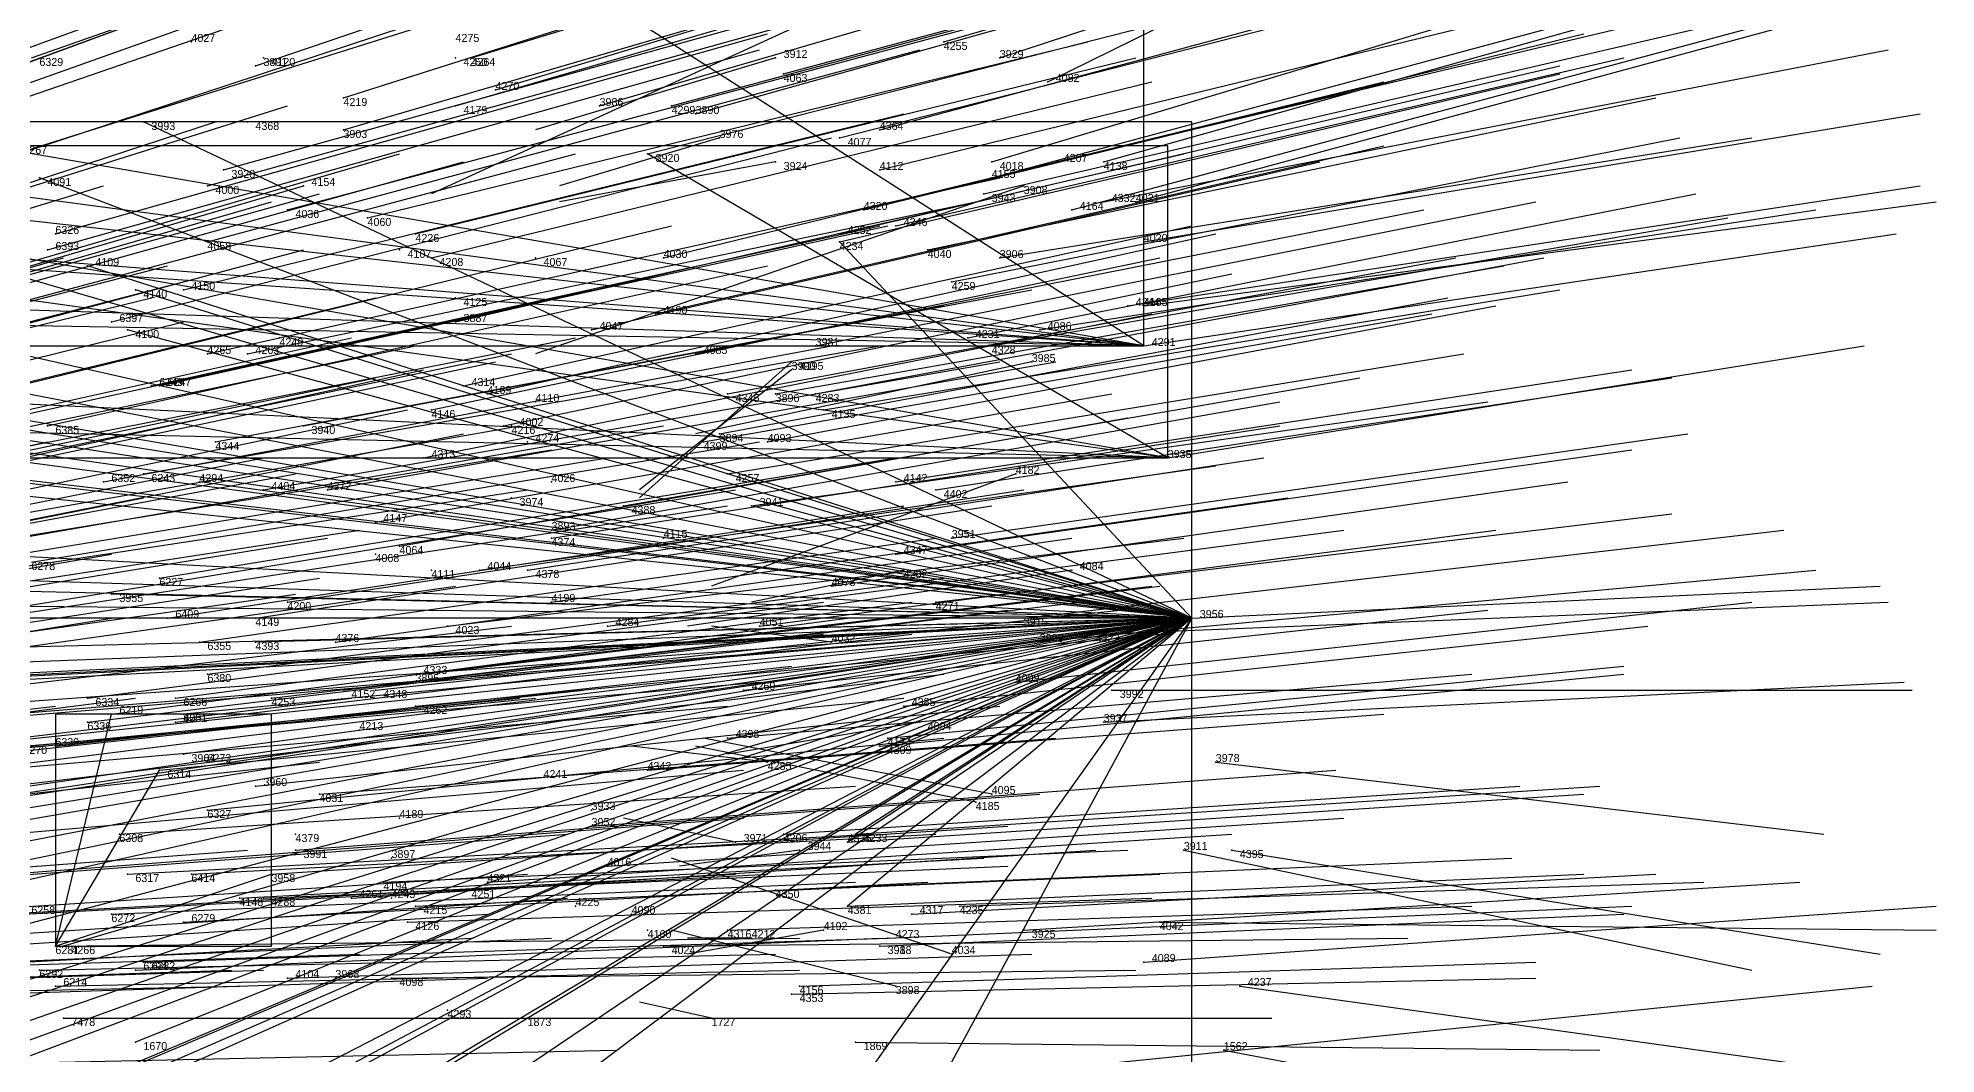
# Model space of a CAD drawing. Extents: x -0.5 to 0.59, y -0.5 to 0.59.
# Drawn here: x 0.3488 to 0.586, y -0.0005 to 0.1265 of the extents above; entities that cross this region are included whole.
import ezdxf

# ---------------------------------------------------------------- set-up
doc = ezdxf.new("R2010")
doc.units = 0
for name, color, linetype in [('Clients', 3, 'CONTINUOUS'), ('Facilities', 3, 'CONTINUOUS'), ('Facilities_lines', 3, 'CONTINUOUS'), ('Min_max_boxes', 1, 'CONTINUOUS'), ('Normals', 1, 'CONTINUOUS'), ('Source_points', 5, 'CONTINUOUS'), ('Text', 3, 'CONTINUOUS')]:
    doc.layers.add(name, color=color, linetype=linetype)

msp = doc.modelspace()

# ---------------------------------------------------------------- linework, layer by layer
at = {"layer": 'Clients', "color": 5}
for p in [(0.362, 0.116, -1.25), (0.425, 0.112, -1.099), (0.349, 0.109, -1.25), (0.449, 0.101, -1.15), (0.355, 0.098, -1.25), (0.361, 0.095, -1.25), (0.36, 0.09, -1.25), (0.369, 0.071, -1.25), (0.438, 0.068, -1.109), (0.358, 0.057, -1.25), (0.376, 0.051, -1.25), (0.358, 0.042, -0.902), (0.367, 0.042, -1.25), (0.367, 0.037, -1.25), (0.364, 0.035, -0.915), (0.451, 0.027, -1.131), (0.45, 0.026, -1.126), (0.378, 0.022, -0.946), (0.45, 0.018, -1.125), (0.352, 0.013, -1.25), (0.361, 0.001, -1.25)]:
    msp.add_point(p, dxfattribs=at)
at = {"layer": 'Facilities', "color": 3}
for p in [(0.368, 0.126, -1.25), (0.462, 0.126, -1.196), (0.377, 0.124, -1.25), (0.401, 0.124, -1.25), (0.403, 0.124, -1.053), (0.441, 0.124, -1.25), (0.469, 0.124, -1.213), (0.376, 0.123, -0.99), (0.442, 0.122, -1.145), (0.475, 0.121, -1.25), (0.387, 0.119, -1.011), (0.406, 0.12, -1.058), (0.401, 0.118, -1.045), (0.419, 0.118, -1.089), (0.428, 0.118, -1.109), (0.431, 0.117, -1.116), (0.375, 0.116, -1.25), (0.387, 0.115, -1.009), (0.434, 0.114, -1.25), (0.449, 0.114, -1.158), (0.454, 0.115, -1.17), (0.372, 0.11, -0.971), (0.441, 0.111, -1.25), (0.454, 0.11, -1.167), (0.468, 0.111, -1.202), (0.476, 0.111, -1.222), (0.482, 0.111, -1.236), (0.37, 0.108, -0.965), (0.382, 0.108, -1.25), (0.467, 0.107, -1.198), (0.468, 0.109, -1.201), (0.472, 0.108, -1.25), (0.38, 0.105, -0.986), (0.452, 0.105, -1.159), (0.478, 0.105, -1.225), (0.482, 0.106, -1.235), (0.486, 0.106, -1.244), (0.351, 0.102, -0.914), (0.39, 0.104, -1.008), (0.396, 0.102, -1.021), (0.449, 0.102, -1.152), (0.456, 0.103, -1.169), (0.35, 0.1, -0.911), (0.37, 0.101, -0.958), (0.394, 0.1, -1.25), (0.46, 0.1, -1.176), (0.487, 0.101, -1.243), (0.398, 0.099, -1.026), (0.411, 0.099, -1.25), (0.427, 0.099, -1.096), (0.469, 0.099, -1.197), (0.367, 0.095, -0.949), (0.463, 0.096, -1.181), (0.401, 0.094, -1.25), (0.485, 0.093, -1.235), (0.487, 0.093, -1.24), (0.358, 0.091, -0.925), (0.401, 0.091, -1.029), (0.426, 0.092, -1.09), (0.379, 0.089, -0.972), (0.418, 0.09, -1.07), (0.446, 0.088, -1.135), (0.465, 0.089, -1.184), (0.468, 0.088, -1.189), (0.474, 0.09, -1.208), (0.487, 0.088, -1.25), (0.37, 0.087, -0.949), (0.375, 0.087, -0.963), (0.431, 0.087, -1.1), (0.443, 0.086, -1.25), (0.473, 0.086, -1.25), (0.443, 0.085, -1.25), (0.363, 0.083, -0.932), (0.364, 0.083, -0.934), (0.402, 0.083, -1.027), (0.405, 0.082, -1.032), (0.411, 0.081, -1.25), (0.435, 0.082, -1.108), (0.441, 0.082, -1.121), (0.446, 0.082, -1.133), (0.398, 0.08, -1.015), (0.447, 0.08, -1.136), (0.35, 0.078, -0.897), (0.371, 0.076, -0.946), (0.382, 0.078, -0.975), (0.407, 0.078, -1.036), (0.408, 0.078, -1.25), (0.41, 0.076, -1.25), (0.432, 0.076, -1.096), (0.434, 0.077, -1.101), (0.44, 0.076, -1.115), (0.397, 0.074, -1.01), (0.49, 0.074, -1.25), (0.362, 0.072, -0.923), (0.435, 0.072, -1.103), (0.471, 0.072, -1.25), (0.357, 0.071, -0.911), (0.377, 0.07, -0.959), (0.385, 0.07, -0.978), (0.408, 0.069, -1.25), (0.413, 0.071, -1.25), (0.456, 0.071, -1.154), (0.461, 0.07, -1.166), (0.422, 0.068, -1.069), (0.391, 0.066, -0.992), (0.413, 0.065, -1.044), (0.391, 0.062, -1.25), (0.394, 0.063, -0.997), (0.413, 0.064, -1.044), (0.427, 0.064, -1.25), (0.456, 0.062, -1.151), (0.463, 0.064, -1.167), (0.398, 0.06, -1.25), (0.404, 0.06, -1.021), (0.41, 0.06, -1.036), (0.457, 0.06, -1.25), (0.478, 0.06, -1.25), (0.364, 0.059, -0.922), (0.448, 0.058, -1.129), (0.38, 0.056, -0.96), (0.413, 0.056, -1.041), (0.461, 0.056, -1.16), (0.365, 0.054, -0.924), (0.376, 0.054, -0.949), (0.4, 0.053, -1.009), (0.42, 0.053, -1.059), (0.439, 0.053, -1.105), (0.472, 0.054, -1.187), (0.493, 0.054, -1.241), (0.369, 0.051, -0.932), (0.386, 0.051, -0.973), (0.448, 0.051, -1.25), (0.473, 0.051, -1.19), (0.481, 0.052, -1.209), (0.37, 0.047, -0.931), (0.396, 0.047, -0.997), (0.397, 0.047, -0.998), (0.471, 0.046, -1.183), (0.355, 0.044, -0.895), (0.366, 0.044, -0.923), (0.378, 0.044, -0.951), (0.387, 0.045, -0.974), (0.391, 0.045, -0.984), (0.396, 0.043, -0.996), (0.437, 0.045, -1.099), (0.457, 0.043, -1.149), (0.483, 0.045, -1.214), (0.355, 0.041, -0.893), (0.366, 0.041, -0.921), (0.459, 0.041, -1.25), (0.482, 0.041, -1.209), (0.351, 0.038, -0.882), (0.389, 0.04, -1.25), (0.435, 0.039, -1.093), (0.454, 0.038, -1.14), (0.455, 0.039, -1.141), (0.37, 0.036, -0.929), (0.44, 0.036, -1.25), (0.496, 0.036, -1.242), (0.411, 0.034, -1.25), (0.425, 0.035, -1.066), (0.376, 0.033, -0.944), (0.384, 0.032, -0.962), (0.466, 0.031, -1.25), (0.468, 0.032, -1.25), (0.37, 0.03, -0.927), (0.394, 0.029, -1.25), (0.418, 0.03, -1.25), (0.359, 0.027, -0.899), (0.381, 0.027, -1.25), (0.418, 0.028, -1.047), (0.442, 0.027, -1.106), (0.381, 0.025, -0.955), (0.393, 0.024, -1.25), (0.436, 0.026, -1.25), (0.444, 0.025, -1.25), (0.492, 0.025, -1.25), (0.498, 0.025, -1.248), (0.36, 0.022, -0.902), (0.368, 0.022, -0.921), (0.42, 0.023, -1.051), (0.374, 0.019, -0.936), (0.377, 0.019, -0.945), (0.388, 0.019, -0.971), (0.392, 0.021, -0.981), (0.393, 0.019, -1.25), (0.403, 0.02, -1.25), (0.405, 0.021, -1.013), (0.441, 0.02, -1.103), (0.358, 0.017, -0.896), (0.396, 0.018, -0.992), (0.416, 0.018, -1.25), (0.423, 0.017, -1.25), (0.458, 0.017, -1.146), (0.464, 0.018, -1.161), (0.367, 0.016, -0.919), (0.395, 0.016, -0.989), (0.425, 0.015, -1.25), (0.435, 0.015, -1.088), (0.447, 0.015, -1.25), (0.472, 0.015, -1.181), (0.489, 0.016, -1.222), (0.351, 0.013, -0.877), (0.427, 0.013, -1.069), (0.438, 0.014, -1.25), (0.454, 0.013, -1.136), (0.454, 0.013, -1.136), (0.455, 0.014, -1.139), (0.463, 0.012, -1.25), (0.349, 0.01, -0.872), (0.361, 0.01, -0.904), (0.362, 0.011, -0.906), (0.487, 0.011, -1.219), (0.351, 0.008, -0.878), (0.38, 0.009, -0.951), (0.386, 0.009, -1.25), (0.393, 0.009, -0.983), (0.444, 0.008, -1.109), (0.456, 0.008, -1.25), (0.499, 0.008, -1.25), (0.4, 0.005, -1.25), (0.443, 0.007, -1.108), (0.352, 0.004, -0.881), (0.41, 0.004, -1.024), (0.433, 0.004, -1.25), (0.451, 0.001, -1.127), (0.497, 0, -1.25)]:
    msp.add_point(p, dxfattribs=at)
at = {"layer": 'Facilities_lines', "color": 3}
for p, q in [((0.487, 0.088, -1.25), (0.423, 0.129, -1.106)), ((0.487, 0.088, -1.25), (0.273, 0.125, -1.25)), ((0.487, 0.088, -1.25), (0.247, 0.12, -1.25)), ((0.487, 0.088, -1.25), (0.229, 0.117, -1.25)), ((0.493, 0.054, -1.241), (0.362, 0.116, -1.25)), ((0.49, 0.074, -1.25), (0.267, 0.113, -1.25)), ((0.49, 0.074, -1.25), (0.425, 0.112, -1.099)), ((0.493, 0.054, -1.241), (0.301, 0.11, -1.25)), ((0.487, 0.088, -1.25), (0.229, 0.108, -1.25)), ((0.493, 0.054, -1.241), (0.349, 0.109, -1.25)), ((0.49, 0.074, -1.25), (0.259, 0.106, -1.25)), ((0.487, 0.088, -1.25), (0.253, 0.104, -1.25)), ((0.493, 0.054, -1.241), (0.449, 0.101, -1.15)), ((0.493, 0.054, -1.241), (0.355, 0.098, -1.25)), ((0.487, 0.088, -1.25), (0.206, 0.097, -1.25)), ((0.493, 0.054, -1.241), (0.302, 0.097, -1.25)), ((0.493, 0.054, -1.241), (0.361, 0.095, -1.25)), ((0.487, 0.088, -1.25), (0.213, 0.093, -1.25)), ((0.493, 0.054, -1.241), (0.36, 0.09, -1.25)), ((0.493, 0.054, -1.241), (0.295, 0.086, -1.25)), ((0.49, 0.074, -1.25), (0.257, 0.085, -1.25)), ((0.493, 0.054, -1.241), (0.316, 0.084, -1.25)), ((0.493, 0.054, -1.241), (0.332, 0.085, -1.25)), ((0.49, 0.074, -1.25), (0.173, 0.081, -1.25)), ((0.493, 0.054, -1.241), (0.277, 0.079, -1.25)), ((0.493, 0.054, -1.241), (0.306, 0.079, -1.25)), ((0.493, 0.054, -1.241), (0.329, 0.079, -1.25)), ((0.493, 0.054, -1.241), (0.29, 0.078, -1.25)), ((0.493, 0.054, -1.241), (0.324, 0.078, -1.25)), ((0.493, 0.054, -1.241), (0.292, 0.075, -1.25)), ((0.493, 0.054, -1.241), (0.369, 0.071, -1.25)), ((0.493, 0.054, -1.241), (0.438, 0.068, -1.109)), ((0.493, 0.054, -1.241), (0.322, 0.063, -1.25)), ((0.493, 0.054, -1.241), (0.228, 0.06, -1.25)), ((0.493, 0.054, -1.241), (0.305, 0.06, -1.25)), ((0.493, 0.054, -1.241), (0.194, 0.057, -1.25)), ((0.493, 0.054, -1.241), (0.358, 0.057, -1.25)), ((0.493, 0.054, -1.241), (0.21, 0.039, -1.25)), ((0.493, 0.054, -1.241), (0.215, 0.034, -1.25)), ((0.493, 0.054, -1.241), (0.222, 0.007, -1.25)), ((0.493, 0.054, -1.241), (0.224, -0.002, -1.25)), ((0.493, 0.054, -1.241), (0.236, 0.033, -1.25)), ((0.493, 0.054, -1.241), (0.24, 0.016, -1.25)), ((0.493, 0.054, -1.241), (0.24, 0.042, -1.25)), ((0.493, 0.054, -1.241), (0.243, 0.006, -1.25)), ((0.493, 0.054, -1.241), (0.243, 0.033, -1.25)), ((0.493, 0.054, -1.241), (0.251, 0.019, -1.25)), ((0.493, 0.054, -1.241), (0.253, 0.029, -1.25)), ((0.493, 0.054, -1.241), (0.253, 0.024, -1.25)), ((0.493, 0.054, -1.241), (0.254, 0.048, -1.25)), ((0.493, 0.054, -1.241), (0.264, 0.019, -1.25)), ((0.493, 0.054, -1.241), (0.28, -0.002, -1.25)), ((0.493, 0.054, -1.241), (0.281, 0.046, -1.25)), ((0.493, 0.054, -1.241), (0.285, 0.02, -1.25)), ((0.493, 0.054, -1.241), (0.291, -0.016, -1.25)), ((0.493, 0.054, -1.241), (0.293, 0.044, -1.25)), ((0.493, 0.054, -1.241), (0.293, 0.009, -1.25)), ((0.493, 0.054, -1.241), (0.302, 0.054, -1.25)), ((0.493, 0.054, -1.241), (0.303, -0.015, -1.25)), ((0.493, 0.054, -1.241), (0.306, -0.007, -1.25)), ((0.493, 0.054, -1.241), (0.309, 0.045, -1.25)), ((0.493, 0.054, -1.241), (0.31, -0.015, -1.25)), ((0.493, 0.054, -1.241), (0.313, -0.002, -1.25)), ((0.493, 0.054, -1.241), (0.334, -0.013, -1.25)), ((0.493, 0.054, -1.241), (0.337, -0.04, -1.25)), ((0.493, 0.054, -1.241), (0.337, -0.039, -1.25)), ((0.493, 0.054, -1.241), (0.338, -0.015, -1.25)), ((0.493, 0.054, -1.241), (0.349, -0.007, -1.25)), ((0.493, 0.054, -1.241), (0.352, 0.013, -1.25)), ((0.493, 0.054, -1.241), (0.359, -0.015, -1.25)), ((0.493, 0.054, -1.241), (0.361, 0.001, -1.25)), ((0.493, 0.054, -1.241), (0.362, -0.003, -1.25)), ((0.493, 0.054, -1.241), (0.364, -0.033, -1.25)), ((0.493, 0.054, -1.241), (0.365, -0.014, -1.25)), ((0.493, 0.054, -1.241), (0.367, -0.014, -1.25)), ((0.493, 0.054, -1.241), (0.367, 0.037, -1.25)), ((0.493, 0.054, -1.241), (0.367, 0.042, -1.25)), ((0.493, 0.054, -1.241), (0.368, -0.04, -1.25)), ((0.493, 0.054, -1.241), (0.376, 0.051, -1.25)), ((0.493, 0.054, -1.241), (0.446, -0.012, -1.115)), ((0.493, 0.054, -1.241), (0.447, -0.031, -1.119)), ((0.493, 0.054, -1.241), (0.45, 0.026, -1.126)), ((0.493, 0.054, -1.241), (0.45, 0.018, -1.125)), ((0.493, 0.054, -1.241), (0.451, 0.027, -1.131)), ((0.351, 0.013, -0.877), (0.358, 0.042, -0.902)), ((0.351, 0.013, -0.877), (0.364, 0.035, -0.915)), ((0.351, 0.013, -0.877), (0.378, 0.022, -0.946))]:
    msp.add_line(p, q, dxfattribs=at)
at = {"layer": 'Min_max_boxes', "color": 1}
for p, q in [((0.487, 0.088, -1.25), (0.487, 0.129, -1.25)), ((0.487, 0.088, -1.106), (0.487, 0.129, -1.106)), ((0.493, 0.116, -1.25), (0.194, 0.116, -1.25)), ((0.493, 0.116, -1.109), (0.194, 0.116, -1.109)), ((0.493, -0.04, -1.25), (0.493, 0.116, -1.25)), ((0.493, -0.04, -1.109), (0.493, 0.116, -1.109)), ((0.493, 0.116, -1.25), (0.493, 0.116, -1.109)), ((0.49, 0.113, -1.25), (0.173, 0.113, -1.25)), ((0.49, 0.113, -1.099), (0.173, 0.113, -1.099)), ((0.49, 0.074, -1.25), (0.49, 0.113, -1.25)), ((0.49, 0.074, -1.099), (0.49, 0.113, -1.099)), ((0.49, 0.113, -1.25), (0.49, 0.113, -1.099)), ((0.206, 0.088, -1.25), (0.487, 0.088, -1.25)), ((0.206, 0.088, -1.106), (0.487, 0.088, -1.106)), ((0.487, 0.088, -1.25), (0.487, 0.088, -1.106)), ((0.173, 0.074, -1.25), (0.49, 0.074, -1.25)), ((0.173, 0.074, -1.099), (0.49, 0.074, -1.099)), ((0.49, 0.074, -1.25), (0.49, 0.074, -1.099)), ((0.378, 0.042, -0.946), (0.351, 0.042, -0.946)), ((0.351, 0.042, -0.946), (0.351, 0.013, -0.946)), ((0.378, 0.042, -0.877), (0.351, 0.042, -0.877)), ((0.351, 0.042, -0.877), (0.351, 0.013, -0.877)), ((0.351, 0.042, -0.946), (0.351, 0.042, -0.877)), ((0.378, 0.013, -0.946), (0.378, 0.042, -0.946)), ((0.378, 0.013, -0.877), (0.378, 0.042, -0.877)), ((0.378, 0.042, -0.946), (0.378, 0.042, -0.877)), ((0.351, 0.013, -0.946), (0.378, 0.013, -0.946)), ((0.351, 0.013, -0.877), (0.378, 0.013, -0.877)), ((0.351, 0.013, -0.946), (0.351, 0.013, -0.877)), ((0.378, 0.013, -0.946), (0.378, 0.013, -0.877))]:
    msp.add_line(p, q, dxfattribs=at)
at = {"layer": 'Normals', "color": 1}
for p, q in [((0.475, 0.121, -1.25), (0.554, 0.16, -1.299)), ((0.348, 0.124, -0.924), (0.436, 0.155, -0.888)), ((0.469, 0.124, -1.213), (0.563, 0.155, -1.197)), ((0.336, 0.121, -0.894), (0.423, 0.153, -0.856)), ((0.376, 0.123, -0.99), (0.464, 0.153, -0.952)), ((0.462, 0.126, -1.196), (0.554, 0.153, -1.168)), ((0.403, 0.124, -1.053), (0.491, 0.151, -1.015)), ((0.387, 0.119, -1.011), (0.475, 0.147, -0.973)), ((0.406, 0.12, -1.058), (0.495, 0.147, -1.021)), ((0.442, 0.122, -1.145), (0.531, 0.146, -1.108)), ((0.401, 0.118, -1.045), (0.49, 0.144, -1.008)), ((0.419, 0.118, -1.089), (0.508, 0.144, -1.052)), ((0.311, 0.11, -0.826), (0.398, 0.142, -0.788)), ((0.32, 0.111, -0.846), (0.407, 0.142, -0.809)), ((0.321, 0.11, -0.847), (0.408, 0.14, -0.81)), ((0.346, 0.112, -0.91), (0.435, 0.14, -0.872)), ((0.387, 0.115, -1.009), (0.476, 0.141, -0.972)), ((0.428, 0.118, -1.109), (0.517, 0.142, -1.071)), ((0.431, 0.117, -1.116), (0.52, 0.142, -1.078)), ((0.454, 0.115, -1.17), (0.543, 0.139, -1.133)), ((0.468, 0.111, -1.202), (0.561, 0.139, -1.18)), ((0.482, 0.111, -1.236), (0.578, 0.138, -1.238)), ((0.449, 0.114, -1.158), (0.539, 0.137, -1.12)), ((0.292, 0.103, -0.774), (0.379, 0.135, -0.737)), ((0.37, 0.108, -0.965), (0.46, 0.133, -0.927)), ((0.372, 0.11, -0.971), (0.462, 0.135, -0.933)), ((0.425, 0.112, -1.099), (0.515, 0.135, -1.062)), ((0.468, 0.109, -1.201), (0.561, 0.134, -1.175)), ((0.476, 0.111, -1.222), (0.573, 0.134, -1.213)), ((0.319, 0.103, -0.838), (0.407, 0.132, -0.801)), ((0.454, 0.11, -1.167), (0.544, 0.132, -1.13)), ((0.478, 0.105, -1.225), (0.575, 0.131, -1.218)), ((0.486, 0.106, -1.244), (0.582, 0.132, -1.254)), ((0.38, 0.105, -0.986), (0.47, 0.129, -0.949)), ((0.446, 0.129, -1.25), (0.398, 0.107, -1.165)), ((0.467, 0.107, -1.198), (0.562, 0.129, -1.175)), ((0.351, 0.102, -0.914), (0.44, 0.127, -0.875)), ((0.368, 0.126, -1.25), (0.368, 0.126, -1.15)), ((0.39, 0.104, -1.008), (0.48, 0.126, -0.971)), ((0.452, 0.105, -1.159), (0.542, 0.127, -1.122)), ((0.35, 0.1, -0.911), (0.439, 0.125, -0.873)), ((0.37, 0.101, -0.958), (0.459, 0.125, -0.921)), ((0.377, 0.124, -1.25), (0.377, 0.124, -1.15)), ((0.396, 0.102, -1.021), (0.486, 0.124, -0.984)), ((0.401, 0.124, -1.25), (0.401, 0.124, -1.15)), ((0.441, 0.124, -1.25), (0.411, 0.115, -1.155)), ((0.456, 0.103, -1.169), (0.547, 0.124, -1.132)), ((0.482, 0.106, -1.235), (0.58, 0.125, -1.236)), ((0.398, 0.099, -1.026), (0.488, 0.121, -0.989)), ((0.427, 0.099, -1.096), (0.517, 0.121, -1.058)), ((0.449, 0.102, -1.152), (0.539, 0.123, -1.114)), ((0.449, 0.101, -1.15), (0.539, 0.122, -1.113)), ((0.46, 0.1, -1.176), (0.551, 0.119, -1.139)), ((0.291, 0.09, -0.762), (0.38, 0.118, -0.725)), ((0.367, 0.095, -0.949), (0.457, 0.117, -0.911)), ((0.487, 0.101, -1.243), (0.584, 0.117, -1.258)), ((0.282, 0.087, -0.739), (0.371, 0.116, -0.702)), ((0.358, 0.091, -0.925), (0.448, 0.114, -0.886)), ((0.362, 0.116, -1.25), (0.362, 0.116, -1.15)), ((0.375, 0.116, -1.25), (0.375, 0.116, -1.15)), ((0.434, 0.114, -1.25), (0.414, 0.108, -1.152)), ((0.463, 0.096, -1.181), (0.554, 0.114, -1.144)), ((0.469, 0.099, -1.197), (0.563, 0.114, -1.168)), ((0.305, 0.086, -0.792), (0.394, 0.112, -0.755)), ((0.326, 0.088, -0.844), (0.416, 0.112, -0.808)), ((0.401, 0.091, -1.029), (0.492, 0.112, -0.992)), ((0.426, 0.092, -1.09), (0.517, 0.113, -1.053)), ((0.312, 0.086, -0.809), (0.402, 0.111, -0.772)), ((0.441, 0.111, -1.25), (0.414, 0.106, -1.154)), ((0.418, 0.09, -1.07), (0.509, 0.111, -1.033)), ((0.268, 0.081, -0.699), (0.357, 0.108, -0.662)), ((0.293, 0.082, -0.761), (0.382, 0.108, -0.724)), ((0.294, 0.082, -0.763), (0.384, 0.107, -0.726)), ((0.349, 0.109, -1.25), (0.349, 0.109, -1.15)), ((0.37, 0.087, -0.949), (0.46, 0.107, -0.911)), ((0.379, 0.089, -0.972), (0.469, 0.109, -0.935)), ((0.382, 0.108, -1.25), (0.382, 0.108, -1.15)), ((0.472, 0.108, -1.25), (0.411, 0.087, -1.174)), ((0.465, 0.089, -1.184), (0.556, 0.107, -1.146)), ((0.485, 0.093, -1.235), (0.584, 0.108, -1.239)), ((0.288, 0.08, -0.748), (0.378, 0.106, -0.711)), ((0.375, 0.087, -0.963), (0.466, 0.106, -0.926)), ((0.431, 0.087, -1.1), (0.522, 0.105, -1.062)), ((0.446, 0.088, -1.135), (0.536, 0.106, -1.098)), ((0.474, 0.09, -1.208), (0.571, 0.105, -1.187)), ((0.487, 0.093, -1.24), (0.586, 0.106, -1.248)), ((0.338, 0.081, -0.868), (0.428, 0.103, -0.831)), ((0.363, 0.083, -0.932), (0.454, 0.103, -0.895)), ((0.364, 0.083, -0.934), (0.455, 0.103, -0.896)), ((0.402, 0.083, -1.027), (0.493, 0.103, -0.991)), ((0.405, 0.082, -1.032), (0.496, 0.102, -0.995)), ((0.468, 0.088, -1.189), (0.56, 0.104, -1.156)), ((0.487, 0.088, -1.25), (0.581, 0.102, -1.281)), ((0.292, 0.076, -0.754), (0.382, 0.1, -0.717)), ((0.394, 0.1, -1.25), (0.394, 0.1, -1.15)), ((0.263, 0.073, -0.682), (0.352, 0.099, -0.645)), ((0.276, 0.075, -0.714), (0.365, 0.098, -0.676)), ((0.35, 0.078, -0.897), (0.44, 0.098, -0.859)), ((0.355, 0.098, -1.25), (0.355, 0.098, -1.15)), ((0.398, 0.08, -1.015), (0.489, 0.099, -0.978)), ((0.411, 0.099, -1.25), (0.411, 0.099, -1.15)), ((0.435, 0.082, -1.108), (0.526, 0.099, -1.07)), ((0.441, 0.082, -1.121), (0.532, 0.098, -1.083)), ((0.446, 0.082, -1.133), (0.537, 0.099, -1.095)), ((0.278, 0.073, -0.718), (0.367, 0.096, -0.68)), ((0.327, 0.075, -0.838), (0.418, 0.095, -0.801)), ((0.361, 0.095, -1.25), (0.361, 0.095, -1.15)), ((0.382, 0.078, -0.975), (0.473, 0.095, -0.938)), ((0.407, 0.078, -1.036), (0.498, 0.097, -0.999)), ((0.447, 0.08, -1.136), (0.539, 0.095, -1.098)), ((0.273, 0.072, -0.706), (0.363, 0.094, -0.668)), ((0.3, 0.072, -0.772), (0.391, 0.094, -0.736)), ((0.371, 0.076, -0.946), (0.462, 0.093, -0.908)), ((0.401, 0.094, -1.25), (0.401, 0.094, -1.15)), ((0.434, 0.077, -1.101), (0.525, 0.094, -1.064)), ((0.44, 0.076, -1.115), (0.531, 0.093, -1.078)), ((0.278, 0.069, -0.715), (0.367, 0.091, -0.677)), ((0.397, 0.074, -1.01), (0.488, 0.092, -0.972)), ((0.432, 0.076, -1.096), (0.523, 0.092, -1.059)), ((0.298, 0.069, -0.764), (0.388, 0.089, -0.727)), ((0.305, 0.069, -0.782), (0.396, 0.088, -0.745)), ((0.325, 0.071, -0.831), (0.416, 0.089, -0.795)), ((0.357, 0.071, -0.911), (0.448, 0.088, -0.873)), ((0.36, 0.09, -1.25), (0.36, 0.09, -1.15)), ((0.362, 0.072, -0.923), (0.454, 0.088, -0.886)), ((0.49, 0.074, -1.25), (0.577, 0.088, -1.297)), ((0.316, 0.067, -0.806), (0.406, 0.086, -0.769)), ((0.317, 0.068, -0.81), (0.408, 0.087, -0.772)), ((0.377, 0.07, -0.959), (0.469, 0.086, -0.922)), ((0.385, 0.07, -0.978), (0.476, 0.086, -0.941)), ((0.443, 0.086, -1.25), (0.424, 0.069, -1.153)), ((0.473, 0.086, -1.25), (0.431, 0.077, -1.16)), ((0.435, 0.072, -1.103), (0.527, 0.087, -1.066)), ((0.3, 0.065, -0.769), (0.391, 0.084, -0.732)), ((0.306, 0.065, -0.783), (0.397, 0.085, -0.746)), ((0.422, 0.068, -1.069), (0.514, 0.084, -1.032)), ((0.443, 0.085, -1.25), (0.424, 0.07, -1.153)), ((0.456, 0.071, -1.154), (0.548, 0.085, -1.117)), ((0.461, 0.07, -1.166), (0.553, 0.084, -1.129)), ((0.391, 0.066, -0.992), (0.483, 0.082, -0.954)), ((0.411, 0.081, -1.25), (0.411, 0.081, -1.15)), ((0.413, 0.065, -1.044), (0.504, 0.081, -1.007)), ((0.438, 0.068, -1.109), (0.53, 0.081, -1.071)), ((0.304, 0.061, -0.775), (0.395, 0.08, -0.738)), ((0.394, 0.063, -0.997), (0.485, 0.079, -0.959)), ((0.259, 0.057, -0.663), (0.35, 0.076, -0.627)), ((0.311, 0.059, -0.791), (0.402, 0.077, -0.754)), ((0.318, 0.062, -0.809), (0.409, 0.078, -0.773)), ((0.335, 0.062, -0.852), (0.427, 0.078, -0.815)), ((0.348, 0.061, -0.883), (0.439, 0.076, -0.845)), ((0.408, 0.078, -1.25), (0.408, 0.078, -1.15)), ((0.41, 0.076, -1.25), (0.41, 0.076, -1.15)), ((0.413, 0.064, -1.044), (0.504, 0.078, -1.006)), ((0.463, 0.064, -1.167), (0.555, 0.077, -1.131)), ((0.286, 0.056, -0.729), (0.377, 0.074, -0.691)), ((0.321, 0.06, -0.816), (0.413, 0.075, -0.78)), ((0.328, 0.059, -0.833), (0.42, 0.074, -0.796)), ((0.364, 0.059, -0.922), (0.456, 0.074, -0.884)), ((0.41, 0.06, -1.036), (0.502, 0.074, -1)), ((0.456, 0.062, -1.151), (0.548, 0.075, -1.114)), ((0.289, 0.055, -0.737), (0.381, 0.072, -0.699)), ((0.404, 0.06, -1.021), (0.496, 0.073, -0.984)), ((0.471, 0.072, -1.25), (0.433, 0.058, -1.158)), ((0.271, 0.051, -0.69), (0.362, 0.069, -0.652)), ((0.318, 0.056, -0.808), (0.41, 0.07, -0.771)), ((0.344, 0.055, -0.872), (0.436, 0.07, -0.834)), ((0.369, 0.071, -1.25), (0.369, 0.071, -1.15)), ((0.38, 0.056, -0.96), (0.472, 0.07, -0.923)), ((0.408, 0.069, -1.25), (0.408, 0.069, -1.15)), ((0.413, 0.071, -1.25), (0.413, 0.071, -1.15)), ((0.413, 0.056, -1.041), (0.505, 0.069, -1.004)), ((0.448, 0.058, -1.129), (0.54, 0.071, -1.091)), ((0.343, 0.054, -0.869), (0.435, 0.068, -0.832)), ((0.365, 0.054, -0.924), (0.457, 0.068, -0.887)), ((0.376, 0.054, -0.949), (0.468, 0.068, -0.912)), ((0.461, 0.056, -1.16), (0.553, 0.067, -1.123)), ((0.298, 0.051, -0.755), (0.389, 0.065, -0.717)), ((0.42, 0.053, -1.059), (0.512, 0.065, -1.022)), ((0.439, 0.053, -1.105), (0.531, 0.065, -1.068)), ((0.472, 0.054, -1.187), (0.567, 0.065, -1.16)), ((0.266, 0.046, -0.676), (0.358, 0.062, -0.639)), ((0.293, 0.049, -0.744), (0.385, 0.064, -0.706)), ((0.369, 0.051, -0.932), (0.461, 0.064, -0.895)), ((0.386, 0.051, -0.973), (0.478, 0.064, -0.936)), ((0.391, 0.062, -1.25), (0.391, 0.062, -1.15)), ((0.4, 0.053, -1.009), (0.492, 0.064, -0.972)), ((0.427, 0.064, -1.25), (0.427, 0.064, -1.15)), ((0.398, 0.06, -1.25), (0.398, 0.06, -1.15)), ((0.478, 0.06, -1.25), (0.43, 0.053, -1.163)), ((0.457, 0.06, -1.25), (0.438, 0.056, -1.152)), ((0.473, 0.051, -1.19), (0.571, 0.06, -1.17)), ((0.289, 0.044, -0.731), (0.381, 0.057, -0.693)), ((0.292, 0.045, -0.74), (0.384, 0.059, -0.702)), ((0.309, 0.045, -0.781), (0.401, 0.058, -0.744)), ((0.358, 0.057, -1.25), (0.358, 0.057, -1.15)), ((0.37, 0.047, -0.931), (0.462, 0.059, -0.895)), ((0.396, 0.047, -0.997), (0.488, 0.058, -0.96)), ((0.397, 0.047, -0.998), (0.489, 0.058, -0.962)), ((0.493, 0.054, -1.241), (0.579, 0.058, -1.293)), ((0.355, 0.044, -0.895), (0.447, 0.056, -0.857)), ((0.366, 0.044, -0.923), (0.458, 0.056, -0.885)), ((0.378, 0.044, -0.951), (0.47, 0.055, -0.914)), ((0.387, 0.045, -0.974), (0.479, 0.056, -0.937)), ((0.391, 0.045, -0.984), (0.484, 0.055, -0.947)), ((0.437, 0.045, -1.099), (0.53, 0.055, -1.062)), ((0.471, 0.046, -1.183), (0.563, 0.056, -1.146)), ((0.481, 0.052, -1.209), (0.58, 0.056, -1.194)), ((0.266, 0.039, -0.673), (0.358, 0.054, -0.636)), ((0.316, 0.042, -0.797), (0.408, 0.053, -0.76)), ((0.358, 0.042, -0.902), (0.45, 0.054, -0.864)), ((0.448, 0.051, -1.25), (0.433, 0.053, -1.151)), ((0.457, 0.043, -1.149), (0.55, 0.053, -1.112)), ((0.355, 0.041, -0.893), (0.447, 0.052, -0.856)), ((0.366, 0.041, -0.921), (0.458, 0.052, -0.884)), ((0.376, 0.051, -1.25), (0.376, 0.051, -1.15)), ((0.396, 0.043, -0.996), (0.489, 0.052, -0.959)), ((0.351, 0.038, -0.882), (0.443, 0.048, -0.844)), ((0.455, 0.039, -1.141), (0.547, 0.048, -1.105)), ((0.347, 0.038, -0.872), (0.439, 0.046, -0.834)), ((0.37, 0.036, -0.929), (0.462, 0.047, -0.892)), ((0.435, 0.039, -1.093), (0.528, 0.047, -1.055)), ((0.454, 0.038, -1.14), (0.547, 0.047, -1.103)), ((0.482, 0.041, -1.209), (0.582, 0.046, -1.204)), ((0.259, 0.032, -0.652), (0.351, 0.043, -0.616)), ((0.268, 0.032, -0.676), (0.361, 0.044, -0.639)), ((0.296, 0.033, -0.746), (0.388, 0.044, -0.708)), ((0.317, 0.035, -0.796), (0.409, 0.044, -0.759)), ((0.319, 0.035, -0.801), (0.411, 0.044, -0.764)), ((0.325, 0.035, -0.818), (0.417, 0.045, -0.78)), ((0.343, 0.035, -0.862), (0.435, 0.043, -0.824)), ((0.364, 0.035, -0.915), (0.457, 0.044, -0.878)), ((0.376, 0.033, -0.944), (0.469, 0.043, -0.907)), ((0.483, 0.045, -1.214), (0.583, 0.045, -1.208)), ((0.367, 0.042, -1.25), (0.367, 0.042, -1.15)), ((0.425, 0.035, -1.066), (0.517, 0.042, -1.029)), ((0.459, 0.041, -1.25), (0.435, 0.037, -1.153)), ((0.295, 0.027, -0.742), (0.387, 0.038, -0.704)), ((0.37, 0.03, -0.927), (0.462, 0.039, -0.89)), ((0.384, 0.032, -0.962), (0.476, 0.039, -0.925)), ((0.389, 0.04, -1.25), (0.389, 0.04, -1.15)), ((0.44, 0.036, -1.25), (0.423, 0.038, -1.151)), ((0.466, 0.031, -1.25), (0.431, 0.038, -1.157)), ((0.468, 0.032, -1.25), (0.432, 0.039, -1.157)), ((0.292, 0.026, -0.733), (0.384, 0.036, -0.696)), ((0.367, 0.037, -1.25), (0.367, 0.037, -1.15)), ((0.496, 0.036, -1.242), (0.572, 0.027, -1.306)), ((0.345, 0.027, -0.864), (0.437, 0.035, -0.826)), ((0.411, 0.034, -1.25), (0.411, 0.034, -1.15)), ((0.418, 0.028, -1.047), (0.511, 0.035, -1.01)), ((0.359, 0.027, -0.899), (0.451, 0.033, -0.861)), ((0.381, 0.025, -0.955), (0.474, 0.032, -0.918)), ((0.442, 0.027, -1.106), (0.534, 0.033, -1.069)), ((0.45, 0.026, -1.126), (0.542, 0.032, -1.088)), ((0.451, 0.027, -1.131), (0.544, 0.033, -1.092)), ((0.345, 0.022, -0.864), (0.437, 0.029, -0.826)), ((0.394, 0.029, -1.25), (0.394, 0.029, -1.15)), ((0.418, 0.03, -1.25), (0.418, 0.03, -1.15)), ((0.42, 0.023, -1.051), (0.512, 0.029, -1.014)), ((0.436, 0.026, -1.25), (0.422, 0.029, -1.151)), ((0.322, 0.02, -0.807), (0.415, 0.027, -0.77)), ((0.36, 0.022, -0.902), (0.453, 0.027, -0.865)), ((0.368, 0.022, -0.921), (0.461, 0.027, -0.884)), ((0.378, 0.022, -0.946), (0.47, 0.028, -0.909)), ((0.381, 0.027, -1.25), (0.381, 0.027, -1.15)), ((0.405, 0.021, -1.013), (0.498, 0.027, -0.977)), ((0.283, 0.018, -0.708), (0.375, 0.025, -0.67)), ((0.374, 0.019, -0.936), (0.467, 0.024, -0.899)), ((0.388, 0.019, -0.971), (0.481, 0.025, -0.934)), ((0.392, 0.021, -0.981), (0.485, 0.025, -0.944)), ((0.393, 0.024, -1.25), (0.393, 0.024, -1.15)), ((0.463, 0.012, -1.25), (0.428, 0.024, -1.157)), ((0.444, 0.025, -1.25), (0.429, 0.023, -1.151)), ((0.441, 0.02, -1.103), (0.533, 0.024, -1.065)), ((0.492, 0.025, -1.25), (0.563, 0.01, -1.318)), ((0.498, 0.025, -1.248), (0.579, 0.012, -1.305)), ((0.318, 0.016, -0.795), (0.41, 0.022, -0.759)), ((0.344, 0.017, -0.861), (0.436, 0.022, -0.823)), ((0.347, 0.017, -0.869), (0.44, 0.022, -0.832)), ((0.377, 0.019, -0.945), (0.47, 0.023, -0.907)), ((0.396, 0.018, -0.992), (0.489, 0.022, -0.955)), ((0.45, 0.018, -1.125), (0.542, 0.022, -1.088)), ((0.458, 0.017, -1.146), (0.551, 0.022, -1.108)), ((0.323, 0.013, -0.808), (0.415, 0.019, -0.77)), ((0.358, 0.017, -0.896), (0.451, 0.021, -0.858)), ((0.367, 0.016, -0.919), (0.46, 0.021, -0.882)), ((0.393, 0.019, -1.25), (0.393, 0.019, -1.15)), ((0.395, 0.016, -0.989), (0.488, 0.019, -0.952)), ((0.403, 0.02, -1.25), (0.403, 0.02, -1.15)), ((0.464, 0.018, -1.161), (0.557, 0.021, -1.124)), ((0.472, 0.015, -1.181), (0.569, 0.021, -1.155)), ((0.313, 0.011, -0.782), (0.405, 0.017, -0.745)), ((0.416, 0.018, -1.25), (0.416, 0.018, -1.15)), ((0.423, 0.017, -1.25), (0.423, 0.017, -1.15)), ((0.435, 0.015, -1.088), (0.528, 0.018, -1.05)), ((0.454, 0.013, -1.136), (0.547, 0.017, -1.099)), ((0.454, 0.013, -1.136), (0.547, 0.017, -1.099)), ((0.455, 0.014, -1.139), (0.548, 0.018, -1.101)), ((0.487, 0.011, -1.219), (0.586, 0.018, -1.235)), ((0.425, 0.015, -1.25), (0.425, 0.015, -1.15)), ((0.456, 0.008, -1.25), (0.428, 0.015, -1.154)), ((0.447, 0.015, -1.25), (0.43, 0.012, -1.152)), ((0.489, 0.016, -1.222), (0.586, 0.015, -1.243)), ((0.297, 0.009, -0.742), (0.389, 0.012, -0.704)), ((0.31, 0.009, -0.776), (0.403, 0.014, -0.739)), ((0.321, 0.01, -0.802), (0.413, 0.014, -0.765)), ((0.349, 0.01, -0.872), (0.441, 0.012, -0.835)), ((0.351, 0.013, -0.877), (0.444, 0.014, -0.84)), ((0.352, 0.013, -1.25), (0.352, 0.013, -1.15)), ((0.361, 0.01, -0.904), (0.454, 0.014, -0.867)), ((0.362, 0.011, -0.906), (0.455, 0.014, -0.869)), ((0.38, 0.009, -0.951), (0.473, 0.012, -0.914)), ((0.427, 0.013, -1.069), (0.52, 0.014, -1.031)), ((0.438, 0.014, -1.25), (0.43, 0.014, -1.15)), ((0.281, 0.007, -0.702), (0.373, 0.01, -0.664)), ((0.284, 0.007, -0.711), (0.377, 0.01, -0.672)), ((0.351, 0.008, -0.878), (0.444, 0.01, -0.841)), ((0.393, 0.009, -0.983), (0.486, 0.01, -0.946)), ((0.444, 0.008, -1.109), (0.536, 0.011, -1.071)), ((0.282, 0.006, -0.705), (0.374, 0.008, -0.667)), ((0.312, 0.006, -0.78), (0.405, 0.009, -0.743)), ((0.386, 0.009, -1.25), (0.386, 0.009, -1.15)), ((0.443, 0.007, -1.108), (0.536, 0.009, -1.07)), ((0.479, -0.002, -1.199), (0.578, 0.008, -1.188)), ((0.499, 0.008, -1.25), (0.578, -0.003, -1.31)), ((0.4, 0.005, -1.25), (0.4, 0.005, -1.15)), ((0.433, 0.004, -1.25), (0.424, 0.006, -1.15)), ((0.352, 0.004, -0.881), (0.445, 0.004, -0.844)), ((0.41, 0.004, -1.024), (0.503, 0.004, -0.988)), ((0.329, -0.002, -0.822), (0.421, 0, -0.784)), ((0.361, 0.001, -1.25), (0.361, 0.001, -1.15)), ((0.451, 0.001, -1.127), (0.544, 0, -1.09)), ((0.497, 0, -1.25), (0.571, -0.014, -1.316))]:
    msp.add_line(p, q, dxfattribs=at)
at = {"layer": 'Source_points', "color": 5}
for p in [(0.368, 0.126, -1.25), (0.462, 0.126, -1.196), (0.377, 0.124, -1.25), (0.401, 0.124, -1.25), (0.403, 0.124, -1.053), (0.441, 0.124, -1.25), (0.469, 0.124, -1.213), (0.376, 0.123, -0.99), (0.442, 0.122, -1.145), (0.475, 0.121, -1.25), (0.387, 0.119, -1.011), (0.406, 0.12, -1.058), (0.401, 0.118, -1.045), (0.419, 0.118, -1.089), (0.428, 0.118, -1.109), (0.431, 0.117, -1.116), (0.362, 0.116, -1.25), (0.375, 0.116, -1.25), (0.387, 0.115, -1.009), (0.434, 0.114, -1.25), (0.449, 0.114, -1.158), (0.454, 0.115, -1.17), (0.425, 0.112, -1.099), (0.372, 0.11, -0.971), (0.441, 0.111, -1.25), (0.454, 0.11, -1.167), (0.468, 0.111, -1.202), (0.476, 0.111, -1.222), (0.482, 0.111, -1.236), (0.349, 0.109, -1.25), (0.37, 0.108, -0.965), (0.382, 0.108, -1.25), (0.467, 0.107, -1.198), (0.468, 0.109, -1.201), (0.472, 0.108, -1.25), (0.38, 0.105, -0.986), (0.452, 0.105, -1.159), (0.478, 0.105, -1.225), (0.482, 0.106, -1.235), (0.486, 0.106, -1.244), (0.351, 0.102, -0.914), (0.39, 0.104, -1.008), (0.396, 0.102, -1.021), (0.449, 0.102, -1.152), (0.456, 0.103, -1.169), (0.35, 0.1, -0.911), (0.37, 0.101, -0.958), (0.394, 0.1, -1.25), (0.449, 0.101, -1.15), (0.46, 0.1, -1.176), (0.487, 0.101, -1.243), (0.355, 0.098, -1.25), (0.398, 0.099, -1.026), (0.411, 0.099, -1.25), (0.427, 0.099, -1.096), (0.469, 0.099, -1.197), (0.361, 0.095, -1.25), (0.367, 0.095, -0.949), (0.463, 0.096, -1.181), (0.401, 0.094, -1.25), (0.485, 0.093, -1.235), (0.487, 0.093, -1.24), (0.358, 0.091, -0.925), (0.401, 0.091, -1.029), (0.426, 0.092, -1.09), (0.36, 0.09, -1.25), (0.379, 0.089, -0.972), (0.418, 0.09, -1.07), (0.446, 0.088, -1.135), (0.465, 0.089, -1.184), (0.468, 0.088, -1.189), (0.474, 0.09, -1.208), (0.487, 0.088, -1.25), (0.37, 0.087, -0.949), (0.375, 0.087, -0.963), (0.431, 0.087, -1.1), (0.443, 0.086, -1.25), (0.473, 0.086, -1.25), (0.443, 0.085, -1.25), (0.363, 0.083, -0.932), (0.364, 0.083, -0.934), (0.402, 0.083, -1.027), (0.405, 0.082, -1.032), (0.411, 0.081, -1.25), (0.435, 0.082, -1.108), (0.441, 0.082, -1.121), (0.446, 0.082, -1.133), (0.398, 0.08, -1.015), (0.447, 0.08, -1.136), (0.35, 0.078, -0.897), (0.371, 0.076, -0.946), (0.382, 0.078, -0.975), (0.407, 0.078, -1.036), (0.408, 0.078, -1.25), (0.41, 0.076, -1.25), (0.432, 0.076, -1.096), (0.434, 0.077, -1.101), (0.44, 0.076, -1.115), (0.397, 0.074, -1.01), (0.49, 0.074, -1.25), (0.362, 0.072, -0.923), (0.435, 0.072, -1.103), (0.471, 0.072, -1.25), (0.357, 0.071, -0.911), (0.369, 0.071, -1.25), (0.377, 0.07, -0.959), (0.385, 0.07, -0.978), (0.408, 0.069, -1.25), (0.413, 0.071, -1.25), (0.456, 0.071, -1.154), (0.461, 0.07, -1.166), (0.422, 0.068, -1.069), (0.438, 0.068, -1.109), (0.391, 0.066, -0.992), (0.413, 0.065, -1.044), (0.391, 0.062, -1.25), (0.394, 0.063, -0.997), (0.413, 0.064, -1.044), (0.427, 0.064, -1.25), (0.456, 0.062, -1.151), (0.463, 0.064, -1.167), (0.398, 0.06, -1.25), (0.404, 0.06, -1.021), (0.41, 0.06, -1.036), (0.457, 0.06, -1.25), (0.478, 0.06, -1.25), (0.358, 0.057, -1.25), (0.364, 0.059, -0.922), (0.448, 0.058, -1.129), (0.38, 0.056, -0.96), (0.413, 0.056, -1.041), (0.461, 0.056, -1.16), (0.365, 0.054, -0.924), (0.376, 0.054, -0.949), (0.4, 0.053, -1.009), (0.42, 0.053, -1.059), (0.439, 0.053, -1.105), (0.472, 0.054, -1.187), (0.493, 0.054, -1.241), (0.369, 0.051, -0.932), (0.376, 0.051, -1.25), (0.386, 0.051, -0.973), (0.448, 0.051, -1.25), (0.473, 0.051, -1.19), (0.481, 0.052, -1.209), (0.37, 0.047, -0.931), (0.396, 0.047, -0.997), (0.397, 0.047, -0.998), (0.471, 0.046, -1.183), (0.355, 0.044, -0.895), (0.366, 0.044, -0.923), (0.378, 0.044, -0.951), (0.387, 0.045, -0.974), (0.391, 0.045, -0.984), (0.396, 0.043, -0.996), (0.437, 0.045, -1.099), (0.457, 0.043, -1.149), (0.483, 0.045, -1.214), (0.355, 0.041, -0.893), (0.358, 0.042, -0.902), (0.366, 0.041, -0.921), (0.367, 0.042, -1.25), (0.459, 0.041, -1.25), (0.482, 0.041, -1.209), (0.351, 0.038, -0.882), (0.389, 0.04, -1.25), (0.435, 0.039, -1.093), (0.454, 0.038, -1.14), (0.455, 0.039, -1.141), (0.367, 0.037, -1.25), (0.37, 0.036, -0.929), (0.44, 0.036, -1.25), (0.496, 0.036, -1.242), (0.364, 0.035, -0.915), (0.411, 0.034, -1.25), (0.425, 0.035, -1.066), (0.376, 0.033, -0.944), (0.384, 0.032, -0.962), (0.466, 0.031, -1.25), (0.468, 0.032, -1.25), (0.37, 0.03, -0.927), (0.394, 0.029, -1.25), (0.418, 0.03, -1.25), (0.359, 0.027, -0.899), (0.381, 0.027, -1.25), (0.418, 0.028, -1.047), (0.442, 0.027, -1.106), (0.451, 0.027, -1.131), (0.381, 0.025, -0.955), (0.393, 0.024, -1.25), (0.436, 0.026, -1.25), (0.444, 0.025, -1.25), (0.45, 0.026, -1.126), (0.492, 0.025, -1.25), (0.498, 0.025, -1.248), (0.36, 0.022, -0.902), (0.368, 0.022, -0.921), (0.378, 0.022, -0.946), (0.42, 0.023, -1.051), (0.374, 0.019, -0.936), (0.377, 0.019, -0.945), (0.388, 0.019, -0.971), (0.392, 0.021, -0.981), (0.393, 0.019, -1.25), (0.403, 0.02, -1.25), (0.405, 0.021, -1.013), (0.441, 0.02, -1.103), (0.358, 0.017, -0.896), (0.396, 0.018, -0.992), (0.416, 0.018, -1.25), (0.423, 0.017, -1.25), (0.45, 0.018, -1.125), (0.458, 0.017, -1.146), (0.464, 0.018, -1.161), (0.367, 0.016, -0.919), (0.395, 0.016, -0.989), (0.425, 0.015, -1.25), (0.435, 0.015, -1.088), (0.447, 0.015, -1.25), (0.472, 0.015, -1.181), (0.489, 0.016, -1.222), (0.351, 0.013, -0.877), (0.352, 0.013, -1.25), (0.427, 0.013, -1.069), (0.438, 0.014, -1.25), (0.454, 0.013, -1.136), (0.454, 0.013, -1.136), (0.455, 0.014, -1.139), (0.463, 0.012, -1.25), (0.349, 0.01, -0.872), (0.361, 0.01, -0.904), (0.362, 0.011, -0.906), (0.487, 0.011, -1.219), (0.351, 0.008, -0.878), (0.38, 0.009, -0.951), (0.386, 0.009, -1.25), (0.393, 0.009, -0.983), (0.444, 0.008, -1.109), (0.456, 0.008, -1.25), (0.499, 0.008, -1.25), (0.4, 0.005, -1.25), (0.443, 0.007, -1.108), (0.352, 0.004, -0.881), (0.41, 0.004, -1.024), (0.433, 0.004, -1.25), (0.361, 0.001, -1.25), (0.451, 0.001, -1.127), (0.497, 0, -1.25)]:
    msp.add_point(p, dxfattribs=at)

# ---------------------------------------------------------------- texts
at = {"layer": 'Text', "color": 3}
for s, p in [('4027', (0.368, 0.126, -1.25)), ('4275', (0.401, 0.126, -1.049)), ('4255', (0.462, 0.125, -1.196)), ('6329', (0.349, 0.123, -0.924)), ('3891', (0.377, 0.123, -0.99)), ('4120', (0.378, 0.123, -1.25)), ('4250', (0.402, 0.123, -1.25)), ('4264', (0.403, 0.123, -1.053)), ('3912', (0.442, 0.124, -1.25)), ('3929', (0.469, 0.124, -1.213)), ('4270', (0.406, 0.12, -1.058)), ('4063', (0.442, 0.121, -1.145)), ('4082', (0.476, 0.121, -1.25)), ('4219', (0.387, 0.118, -1.011)), ('3986', (0.419, 0.118, -1.089)), ('4179', (0.402, 0.117, -1.045)), ('4299', (0.428, 0.117, -1.109)), ('3890', (0.431, 0.117, -1.116)), ('3993', (0.363, 0.115, -1.25)), ('4368', (0.376, 0.115, -1.25)), ('3903', (0.387, 0.114, -1.009)), ('3976', (0.434, 0.114, -1.25)), ('4077', (0.45, 0.113, -1.158)), ('4364', (0.454, 0.115, -1.17)), ('6267', (0.347, 0.112, -0.91)), ('3920', (0.426, 0.111, -1.099)), ('4207', (0.477, 0.111, -1.222)), ('3928', (0.373, 0.109, -0.971)), ('3924', (0.442, 0.11, -1.25)), ('4112', (0.454, 0.11, -1.167)), ('4155', (0.468, 0.109, -1.201)), ('4018', (0.469, 0.11, -1.202)), ('4138', (0.482, 0.11, -1.236)), ('4091', (0.35, 0.108, -1.25)), ('4000', (0.371, 0.107, -0.965)), ('4154', (0.383, 0.108, -1.25)), ('3943', (0.468, 0.106, -1.198)), ('3908', (0.472, 0.107, -1.25)), ('4332', (0.483, 0.106, -1.235)), ('4021', (0.486, 0.106, -1.244)), ('4036', (0.381, 0.104, -0.986)), ('4320', (0.452, 0.105, -1.159)), ('4164', (0.479, 0.105, -1.225)), ('6326', (0.351, 0.102, -0.914)), ('4060', (0.39, 0.103, -1.008)), ('4226', (0.396, 0.101, -1.021)), ('4252', (0.45, 0.102, -1.152)), ('4246', (0.457, 0.103, -1.169)), ('4020', (0.487, 0.101, -1.243)), ('6393', (0.351, 0.1, -0.911)), ('4058', (0.37, 0.1, -0.958)), ('4107', (0.395, 0.099, -1.25)), ('4030', (0.427, 0.099, -1.096)), ('4234', (0.449, 0.1, -1.15)), ('4040', (0.46, 0.099, -1.176)), ('3906', (0.469, 0.099, -1.197)), ('4109', (0.356, 0.098, -1.25)), ('4208', (0.399, 0.098, -1.026)), ('4067', (0.412, 0.098, -1.25)), ('4140', (0.362, 0.094, -1.25)), ('4150', (0.368, 0.095, -0.949)), ('4259', (0.463, 0.095, -1.181)), ('4125', (0.402, 0.093, -1.25)), ('4190', (0.427, 0.092, -1.09)), ('4244', (0.486, 0.093, -1.235)), ('4165', (0.487, 0.093, -1.24)), ('6397', (0.359, 0.091, -0.925)), ('3887', (0.402, 0.091, -1.029)), ('4047', (0.419, 0.09, -1.07)), ('4086', (0.475, 0.09, -1.208)), ('4100', (0.361, 0.089, -1.25)), ('4265', (0.37, 0.087, -0.949)), ('4263', (0.376, 0.087, -0.963)), ('4249', (0.379, 0.088, -0.972)), ('4085', (0.432, 0.087, -1.1)), ('3981', (0.446, 0.088, -1.135)), ('4231', (0.466, 0.089, -1.184)), ('4328', (0.468, 0.087, -1.189)), ('4291', (0.488, 0.088, -1.25)), ('3990', (0.443, 0.085, -1.25)), ('4195', (0.444, 0.085, -1.25)), ('3985', (0.473, 0.086, -1.25)), ('6249', (0.364, 0.083, -0.932)), ('6247', (0.365, 0.083, -0.934)), ('4314', (0.403, 0.083, -1.027)), ('4169', (0.405, 0.082, -1.032)), ('4110', (0.411, 0.081, -1.25)), ('4345', (0.436, 0.081, -1.108)), ('3896', (0.441, 0.081, -1.121)), ('4283', (0.446, 0.081, -1.133)), ('4146', (0.398, 0.079, -1.015)), ('4002', (0.409, 0.078, -1.25)), ('4135', (0.448, 0.079, -1.136)), ('6385', (0.351, 0.077, -0.897)), ('4344', (0.371, 0.075, -0.946)), ('3940', (0.383, 0.077, -0.975)), ('4216', (0.408, 0.077, -1.036)), ('4274', (0.411, 0.076, -1.25)), ('4399', (0.432, 0.075, -1.096)), ('3894', (0.434, 0.076, -1.101)), ('4093', (0.44, 0.076, -1.115)), ('4313', (0.398, 0.074, -1.01)), ('3935', (0.49, 0.074, -1.25)), ('6352', (0.358, 0.071, -0.911)), ('6243', (0.363, 0.071, -0.923)), ('4294', (0.369, 0.071, -1.25)), ('4026', (0.413, 0.071, -1.25)), ('4257', (0.436, 0.071, -1.103)), ('4142', (0.457, 0.071, -1.154)), ('4182', (0.471, 0.072, -1.25)), ('4404', (0.378, 0.07, -0.959)), ('4372', (0.385, 0.07, -0.978)), ('3974', (0.409, 0.068, -1.25)), ('3941', (0.439, 0.068, -1.109)), ('4402', (0.462, 0.069, -1.166)), ('4147', (0.392, 0.066, -0.992)), ('4388', (0.423, 0.067, -1.069)), ('3893', (0.413, 0.065, -1.044)), ('4115', (0.427, 0.064, -1.25)), ('3951', (0.463, 0.064, -1.167)), ('4068', (0.391, 0.061, -1.25)), ('4064', (0.394, 0.062, -0.997)), ('4374', (0.413, 0.063, -1.044)), ('4347', (0.457, 0.062, -1.151)), ('6278', (0.348, 0.06, -0.883)), ('4111', (0.398, 0.059, -1.25)), ('4044', (0.405, 0.06, -1.021)), ('4378', (0.411, 0.059, -1.036)), ('4282', (0.457, 0.059, -1.25)), ('4084', (0.479, 0.06, -1.25)), ('3955', (0.359, 0.056, -1.25)), ('6227', (0.364, 0.058, -0.922)), ('4199', (0.413, 0.056, -1.041)), ('4073', (0.448, 0.058, -1.129)), ('6409', (0.366, 0.054, -0.924)), ('4200', (0.38, 0.055, -0.96)), ('4271', (0.461, 0.055, -1.16)), ('3956', (0.494, 0.054, -1.241)), ('4149', (0.376, 0.053, -0.949)), ('4023', (0.401, 0.052, -1.009)), ('4284', (0.421, 0.053, -1.059)), ('4051', (0.439, 0.053, -1.105)), ('3915', (0.472, 0.053, -1.187)), ('6355', (0.37, 0.05, -0.932)), ('4393', (0.376, 0.05, -1.25)), ('4376', (0.386, 0.051, -0.973)), ('4032', (0.448, 0.051, -1.25)), ('3909', (0.474, 0.051, -1.19)), ('4322', (0.481, 0.051, -1.209)), ('4333', (0.397, 0.047, -0.998)), ('6380', (0.37, 0.046, -0.931)), ('3895', (0.396, 0.046, -0.997)), ('4269', (0.438, 0.045, -1.099)), ('4099', (0.471, 0.046, -1.183)), ('6334', (0.356, 0.043, -0.895)), ('6219', (0.359, 0.042, -0.902)), ('6266', (0.367, 0.043, -0.923)), ('4253', (0.378, 0.043, -0.951)), ('4152', (0.388, 0.044, -0.974)), ('4348', (0.392, 0.044, -0.984)), ('4262', (0.397, 0.042, -0.996)), ('4385', (0.458, 0.043, -1.149)), ('3992', (0.484, 0.044, -1.214)), ('6336', (0.355, 0.04, -0.893)), ('4001', (0.367, 0.041, -1.25)), ('6251', (0.367, 0.041, -0.921)), ('4213', (0.389, 0.04, -1.25)), ('4094', (0.46, 0.04, -1.25)), ('3937', (0.482, 0.041, -1.209)), ('6270', (0.347, 0.037, -0.872)), ('6339', (0.351, 0.038, -0.882)), ('4398', (0.436, 0.039, -1.093)), ('4174', (0.455, 0.038, -1.141)), ('4309', (0.455, 0.037, -1.14)), ('3964', (0.368, 0.036, -1.25)), ('6273', (0.37, 0.036, -0.929)), ('4342', (0.425, 0.035, -1.066)), ('4285', (0.44, 0.035, -1.25)), ('3978', (0.496, 0.036, -1.242)), ('6314', (0.365, 0.034, -0.915)), ('3960', (0.377, 0.033, -0.944)), ('4241', (0.412, 0.034, -1.25)), ('4031', (0.384, 0.031, -0.962)), ('3933', (0.418, 0.03, -1.25)), ('4185', (0.466, 0.03, -1.25)), ('4095', (0.468, 0.032, -1.25)), ('6327', (0.37, 0.029, -0.927)), ('4189', (0.394, 0.029, -1.25)), ('3952', (0.418, 0.028, -1.047)), ('6308', (0.359, 0.026, -0.899)), ('4379', (0.381, 0.026, -1.25)), ('3971', (0.437, 0.026, -1.25)), ('4206', (0.442, 0.026, -1.106)), ('4335', (0.45, 0.026, -1.126)), ('4233', (0.452, 0.026, -1.131)), ('3991', (0.382, 0.024, -0.955)), ('3897', (0.393, 0.024, -1.25)), ('4016', (0.42, 0.023, -1.051)), ('3944', (0.445, 0.025, -1.25)), ('3911', (0.492, 0.025, -1.25)), ('4395', (0.499, 0.024, -1.248)), ('6317', (0.361, 0.021, -0.902)), ('6414', (0.368, 0.021, -0.921)), ('3958', (0.378, 0.021, -0.946)), ('4321', (0.405, 0.021, -1.013)), ('4148', (0.374, 0.018, -0.936)), ('4288', (0.378, 0.018, -0.945)), ('4261', (0.389, 0.019, -0.971)), ('4194', (0.392, 0.02, -0.981)), ('4243', (0.393, 0.019, -1.25)), ('4251', (0.403, 0.019, -1.25)), ('4225', (0.416, 0.018, -1.25)), ('4350', (0.441, 0.019, -1.103)), ('6258', (0.348, 0.017, -0.869)), ('6272', (0.358, 0.016, -0.896)), ('6279', (0.368, 0.016, -0.919)), ('4215', (0.397, 0.017, -0.992)), ('4090', (0.423, 0.017, -1.25)), ('4381', (0.45, 0.017, -1.125)), ('4317', (0.459, 0.017, -1.146)), ('4235', (0.464, 0.017, -1.161)), ('4126', (0.396, 0.015, -0.989)), ('4160', (0.425, 0.014, -1.25)), ('4316', (0.435, 0.014, -1.088)), ('4212', (0.438, 0.014, -1.25)), ('4192', (0.447, 0.015, -1.25)), ('4273', (0.456, 0.014, -1.139)), ('3925', (0.473, 0.014, -1.181)), ('4042', (0.489, 0.015, -1.222)), ('6281', (0.351, 0.012, -0.877)), ('4266', (0.353, 0.012, -1.25)), ('4024', (0.428, 0.012, -1.069)), ('3918', (0.455, 0.012, -1.136)), ('3988', (0.455, 0.012, -1.136)), ('4034', (0.463, 0.012, -1.25)), ('4089', (0.488, 0.011, -1.219)), ('6292', (0.349, 0.009, -0.872)), ('6394', (0.362, 0.01, -0.904)), ('6282', (0.363, 0.01, -0.906)), ('4104', (0.381, 0.009, -0.951)), ('3968', (0.386, 0.009, -1.25)), ('6214', (0.352, 0.008, -0.878)), ('4098', (0.394, 0.008, -0.983)), ('4156', (0.444, 0.007, -1.109)), ('3898', (0.456, 0.007, -1.25)), ('4237', (0.5, 0.008, -1.25)), ('4293', (0.4, 0.004, -1.25)), ('4353', (0.444, 0.006, -1.108)), ('7478', (0.353, 0.003, -0.881)), ('1873', (0.41, 0.003, -1.024)), ('1727', (0.433, 0.003, -1.25)), ('1670', (0.362, 0, -1.25)), ('1869', (0.452, 0, -1.127)), ('1562', (0.497, 0, -1.25))]:
    msp.add_text(s, height=0.001, dxfattribs=at).set_placement(p)

doc.saveas('drawing.dxf')
